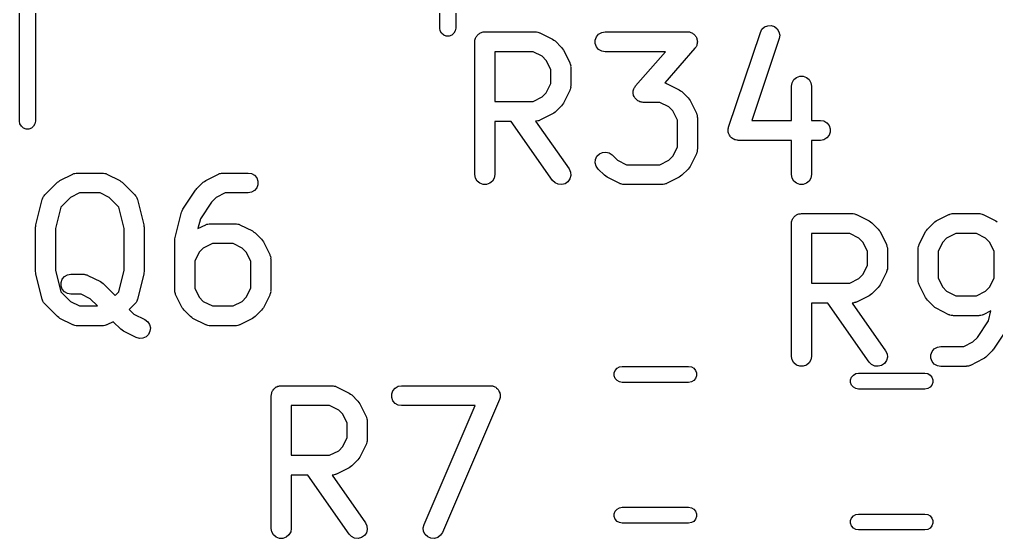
# Model space of a CAD drawing. Extents: x 83.4 to 168.1, y -157.3 to -85.4.
# Drawn here: x 105.14 to 112.48, y -109.38 to -105.48 of the extents above; entities that cross this region are included whole.
import ezdxf

# ---------------------------------------------------------------- set-up
doc = ezdxf.new("R2010")
doc.units = 0
doc.header["$MEASUREMENT"] = 0
doc.layers.add('BLACK', color=7, linetype='CONTINUOUS')

msp = doc.modelspace()

# ---------------------------------------------------------------- linework, layer by layer
at = {"layer": 'Black'}
for p, q in [((105.138, -106.243), (105.138, -104.083)), ((108.418, -104.083), (108.418, -105.543)), ((105.258, -104.143), (105.258, -106.243)), ((108.298, -105.543), (108.298, -104.143)), ((108.301, -105.564), (108.298, -105.543)), ((108.312, -105.582), (108.301, -105.564)), ((108.414, -105.564), (108.404, -105.582)), ((108.418, -105.543), (108.414, -105.564)), ((110.709, -105.575), (110.721, -105.552)), ((110.721, -105.552), (110.74, -105.534)), ((110.74, -105.534), (110.765, -105.525)), ((110.765, -105.525), (110.791, -105.524)), ((110.791, -105.524), (110.815, -105.532)), ((110.815, -105.532), (110.836, -105.548)), ((110.836, -105.548), (110.849, -105.571)), ((108.328, -105.595), (108.312, -105.582)), ((108.347, -105.603), (108.328, -105.595)), ((108.368, -105.603), (108.347, -105.603)), ((108.388, -105.595), (108.368, -105.603)), ((108.404, -105.582), (108.388, -105.595)), ((108.562, -105.646), (108.563, -105.639)), ((108.563, -105.633), (108.565, -105.627)), ((108.563, -105.639), (108.563, -105.633)), ((108.565, -105.627), (108.566, -105.62)), ((108.566, -105.62), (108.57, -105.615)), ((108.57, -105.615), (108.572, -105.608)), ((108.572, -105.608), (108.576, -105.603)), ((108.576, -105.603), (108.579, -105.598)), ((108.579, -105.598), (108.584, -105.593)), ((108.584, -105.593), (108.589, -105.588)), ((108.589, -105.588), (108.594, -105.585)), ((108.594, -105.585), (108.599, -105.581)), ((108.599, -105.581), (108.605, -105.579)), ((108.605, -105.579), (108.611, -105.575)), ((108.611, -105.575), (108.618, -105.574)), ((108.618, -105.574), (108.624, -105.572)), ((108.624, -105.572), (108.63, -105.572)), ((108.63, -105.572), (108.637, -105.571)), ((108.637, -105.571), (109.018, -105.571)), ((109.018, -105.571), (109.022, -105.572)), ((109.022, -105.572), (109.026, -105.571)), ((109.026, -105.571), (109.035, -105.574)), ((109.035, -105.574), (109.043, -105.575)), ((109.043, -105.575), (109.047, -105.578)), ((109.047, -105.578), (109.051, -105.579)), ((109.051, -105.579), (109.147, -105.626)), ((109.147, -105.626), (109.156, -105.634)), ((109.156, -105.634), (109.166, -105.64)), ((109.166, -105.64), (109.214, -105.688)), ((109.468, -105.633), (109.477, -105.608)), ((109.468, -105.659), (109.468, -105.633)), ((109.477, -105.608), (109.493, -105.588)), ((109.493, -105.588), (109.516, -105.575)), ((109.516, -105.575), (109.542, -105.571)), ((109.542, -105.571), (110.161, -105.571)), ((110.161, -105.571), (110.168, -105.572)), ((110.168, -105.572), (110.175, -105.572)), ((110.175, -105.572), (110.181, -105.574)), ((110.181, -105.574), (110.186, -105.575)), ((110.186, -105.575), (110.193, -105.579)), ((110.193, -105.579), (110.199, -105.582)), ((110.199, -105.582), (110.204, -105.586)), ((110.204, -105.586), (110.209, -105.588)), ((110.209, -105.588), (110.214, -105.594)), ((110.214, -105.594), (110.219, -105.599)), ((110.219, -105.599), (110.222, -105.604)), ((110.222, -105.604), (110.226, -105.608)), ((110.226, -105.608), (110.228, -105.615)), ((110.228, -105.615), (110.232, -105.622)), ((110.232, -105.622), (110.232, -105.627)), ((110.232, -105.627), (110.234, -105.633)), ((110.234, -105.633), (110.234, -105.64)), ((110.234, -105.64), (110.236, -105.647)), ((110.47, -106.289), (110.709, -105.575)), ((110.851, -105.622), (110.646, -106.238)), ((110.849, -105.571), (110.855, -105.596)), ((110.855, -105.596), (110.851, -105.622)), ((108.562, -106.646), (108.562, -105.646)), ((109.214, -105.688), (109.221, -105.698)), ((109.221, -105.698), (109.228, -105.708)), ((109.228, -105.708), (109.275, -105.803)), ((109.477, -105.683), (109.468, -105.659)), ((109.493, -105.703), (109.477, -105.683)), ((109.516, -105.716), (109.493, -105.703)), ((109.542, -105.721), (109.516, -105.716)), ((110.217, -105.695), (109.99, -105.955)), ((110.221, -105.689), (110.217, -105.695)), ((110.226, -105.683), (110.221, -105.689)), ((110.228, -105.678), (110.226, -105.683)), ((110.231, -105.673), (110.228, -105.678)), ((110.232, -105.666), (110.231, -105.673)), ((110.234, -105.659), (110.232, -105.666)), ((110.236, -105.647), (110.234, -105.653)), ((110.234, -105.653), (110.234, -105.659)), ((108.712, -105.721), (108.712, -106.095)), ((109, -105.721), (108.712, -105.721)), ((109.069, -105.755), (109, -105.721)), ((109.099, -105.786), (109.069, -105.755)), ((109.133, -105.854), (109.099, -105.786)), ((109.995, -105.721), (109.542, -105.721)), ((109.771, -105.977), (109.995, -105.721)), ((109.133, -105.961), (109.133, -105.854)), ((109.275, -105.803), (109.277, -105.807)), ((109.277, -105.807), (109.279, -105.811)), ((109.279, -105.811), (109.28, -105.819)), ((109.28, -105.819), (109.283, -105.828)), ((109.283, -105.828), (109.282, -105.832)), ((109.282, -105.832), (109.283, -105.836)), ((109.283, -105.836), (109.283, -105.979)), ((110.947, -105.954), (110.96, -105.931)), ((110.96, -105.931), (110.98, -105.914)), ((110.98, -105.914), (111.005, -105.905)), ((111.005, -105.905), (111.031, -105.905)), ((111.031, -105.905), (111.055, -105.914)), ((111.055, -105.914), (111.075, -105.931)), ((111.075, -105.931), (111.088, -105.954)), ((109.099, -106.03), (109.133, -105.961)), ((109.277, -106.009), (109.275, -106.013)), ((109.279, -106.005), (109.277, -106.009)), ((109.28, -105.996), (109.279, -106.005)), ((109.283, -105.988), (109.28, -105.996)), ((109.283, -105.979), (109.282, -105.983)), ((109.282, -105.983), (109.283, -105.988)), ((109.753, -106.014), (109.756, -106.007)), ((109.756, -106.007), (109.757, -106)), ((109.757, -106), (109.76, -105.995)), ((109.76, -105.995), (109.762, -105.989)), ((109.762, -105.989), (109.767, -105.984)), ((109.767, -105.984), (109.771, -105.977)), ((109.99, -105.955), (109.996, -105.956)), ((109.996, -105.956), (110, -105.959)), ((110, -105.959), (110.004, -105.96)), ((110.004, -105.96), (110.099, -106.007)), ((110.099, -106.007), (110.109, -106.015)), ((110.943, -105.979), (110.947, -105.954)), ((110.943, -106.238), (110.943, -105.979)), ((111.088, -105.954), (111.093, -105.979)), ((111.093, -105.979), (111.093, -106.238)), ((109, -106.095), (109.069, -106.06)), ((109.069, -106.06), (109.099, -106.03)), ((109.275, -106.013), (109.228, -106.108)), ((109.752, -106.025), (109.753, -106.02)), ((109.753, -106.033), (109.752, -106.025)), ((109.753, -106.02), (109.753, -106.014)), ((109.753, -106.04), (109.753, -106.033)), ((109.755, -106.045), (109.753, -106.04)), ((109.756, -106.051), (109.755, -106.045)), ((109.76, -106.057), (109.756, -106.051)), ((109.762, -106.064), (109.76, -106.057)), ((109.766, -106.069), (109.762, -106.064)), ((109.769, -106.074), (109.766, -106.069)), ((109.774, -106.079), (109.769, -106.074)), ((109.779, -106.084), (109.774, -106.079)), ((110.109, -106.015), (110.118, -106.021)), ((110.118, -106.021), (110.166, -106.069)), ((110.166, -106.069), (110.173, -106.079)), ((110.173, -106.079), (110.18, -106.089)), ((108.712, -106.095), (109, -106.095)), ((109.214, -106.127), (109.166, -106.175)), ((109.221, -106.118), (109.214, -106.127)), ((109.228, -106.108), (109.221, -106.118)), ((109.784, -106.087), (109.779, -106.084)), ((109.788, -106.091), (109.784, -106.087)), ((109.795, -106.094), (109.788, -106.091)), ((109.802, -106.097), (109.795, -106.094)), ((109.807, -106.098), (109.802, -106.097)), ((109.813, -106.1), (109.807, -106.098)), ((109.82, -106.101), (109.813, -106.1)), ((109.827, -106.102), (109.82, -106.101)), ((109.952, -106.102), (109.827, -106.102)), ((110.021, -106.136), (109.952, -106.102)), ((110.051, -106.166), (110.021, -106.136)), ((110.18, -106.089), (110.228, -106.184)), ((109.147, -106.189), (109.051, -106.237)), ((109.156, -106.182), (109.147, -106.189)), ((109.166, -106.175), (109.156, -106.182)), ((110.086, -106.235), (110.051, -106.166)), ((110.228, -106.184), (110.229, -106.188)), ((110.229, -106.188), (110.231, -106.192)), ((110.231, -106.192), (110.233, -106.2)), ((110.233, -106.2), (110.235, -106.209)), ((110.235, -106.209), (110.235, -106.213)), ((110.235, -106.213), (110.236, -106.217)), ((110.236, -106.217), (110.236, -106.455)), ((105.141, -106.264), (105.138, -106.243)), ((105.152, -106.282), (105.141, -106.264)), ((105.168, -106.295), (105.152, -106.282)), ((105.187, -106.303), (105.168, -106.295)), ((105.208, -106.303), (105.187, -106.303)), ((105.228, -106.295), (105.208, -106.303)), ((105.244, -106.282), (105.228, -106.295)), ((105.254, -106.264), (105.244, -106.282)), ((105.258, -106.243), (105.254, -106.264)), ((108.836, -106.245), (108.712, -106.245)), ((108.712, -106.245), (108.712, -106.646)), ((109.147, -106.689), (108.836, -106.245)), ((109.022, -106.244), (109.019, -106.244)), ((109.019, -106.244), (109.27, -106.603)), ((109.026, -106.244), (109.022, -106.244)), ((109.035, -106.242), (109.026, -106.244)), ((109.043, -106.24), (109.035, -106.242)), ((109.047, -106.238), (109.043, -106.24)), ((109.051, -106.237), (109.047, -106.238)), ((110.086, -106.438), (110.086, -106.235)), ((110.468, -106.3), (110.47, -106.294)), ((110.468, -106.307), (110.468, -106.3)), ((110.47, -106.294), (110.47, -106.289)), ((110.646, -106.238), (110.943, -106.238)), ((111.093, -106.238), (111.161, -106.238)), ((111.161, -106.238), (111.186, -106.242)), ((111.186, -106.242), (111.209, -106.255)), ((111.209, -106.255), (111.226, -106.275)), ((111.226, -106.275), (111.234, -106.3)), ((111.234, -106.3), (111.234, -106.326)), ((110.467, -106.315), (110.468, -106.307)), ((110.468, -106.32), (110.467, -106.315)), ((110.468, -106.326), (110.468, -106.32)), ((110.47, -106.333), (110.468, -106.326)), ((110.472, -106.34), (110.47, -106.333)), ((110.475, -106.345), (110.472, -106.34)), ((110.477, -106.35), (110.475, -106.345)), ((110.481, -106.356), (110.477, -106.35)), ((110.485, -106.362), (110.481, -106.356)), ((110.49, -106.366), (110.485, -106.362)), ((110.493, -106.37), (110.49, -106.366)), ((110.5, -106.374), (110.493, -106.37)), ((110.506, -106.378), (110.5, -106.374)), ((111.209, -106.37), (111.186, -106.383)), ((111.226, -106.35), (111.209, -106.37)), ((111.234, -106.326), (111.226, -106.35)), ((110.051, -106.506), (110.086, -106.438)), ((110.511, -106.38), (110.506, -106.378)), ((110.516, -106.383), (110.511, -106.38)), ((110.523, -106.384), (110.516, -106.383)), ((110.531, -106.387), (110.523, -106.384)), ((110.536, -106.387), (110.531, -106.387)), ((110.542, -106.388), (110.536, -106.387)), ((110.943, -106.388), (110.542, -106.388)), ((110.943, -106.646), (110.943, -106.388)), ((111.161, -106.388), (111.093, -106.388)), ((111.093, -106.388), (111.093, -106.646)), ((111.186, -106.383), (111.161, -106.388)), ((109.469, -106.531), (109.48, -106.508)), ((109.48, -106.508), (109.499, -106.489)), ((109.499, -106.489), (109.522, -106.478)), ((109.522, -106.478), (109.548, -106.476)), ((109.548, -106.476), (109.573, -106.483)), ((109.573, -106.483), (109.595, -106.498)), ((109.595, -106.498), (109.634, -106.537)), ((110.021, -106.537), (110.051, -106.506)), ((110.228, -106.489), (110.18, -106.584)), ((110.229, -106.485), (110.228, -106.489)), ((110.231, -106.481), (110.229, -106.485)), ((110.233, -106.472), (110.231, -106.481)), ((110.235, -106.464), (110.233, -106.472)), ((110.236, -106.455), (110.235, -106.46)), ((110.235, -106.46), (110.235, -106.464)), ((109.467, -106.557), (109.469, -106.531)), ((109.474, -106.582), (109.467, -106.557)), ((109.489, -106.604), (109.474, -106.582)), ((109.634, -106.537), (109.702, -106.571)), ((109.702, -106.571), (109.952, -106.571)), ((109.952, -106.571), (110.021, -106.537)), ((110.173, -106.594), (110.166, -106.604)), ((110.18, -106.584), (110.173, -106.594)), ((105.442, -106.689), (105.538, -106.642)), ((105.538, -106.642), (105.542, -106.641)), ((105.542, -106.641), (105.546, -106.638)), ((105.546, -106.638), (105.554, -106.637)), ((105.554, -106.637), (105.563, -106.634)), ((105.563, -106.634), (105.567, -106.635)), ((105.567, -106.635), (105.571, -106.634)), ((105.571, -106.634), (105.762, -106.634)), ((105.762, -106.634), (105.766, -106.635)), ((105.766, -106.635), (105.77, -106.634)), ((105.77, -106.634), (105.779, -106.637)), ((105.779, -106.637), (105.787, -106.638)), ((105.787, -106.638), (105.791, -106.641)), ((105.791, -106.641), (105.795, -106.642)), ((105.795, -106.642), (105.891, -106.689)), ((106.538, -106.689), (106.633, -106.642)), ((106.633, -106.642), (106.637, -106.641)), ((106.637, -106.641), (106.641, -106.638)), ((106.641, -106.638), (106.65, -106.637)), ((106.65, -106.637), (106.658, -106.634)), ((106.658, -106.634), (106.662, -106.635)), ((106.662, -106.635), (106.666, -106.634)), ((106.666, -106.634), (106.857, -106.634)), ((106.857, -106.634), (106.883, -106.638)), ((106.883, -106.638), (106.905, -106.651)), ((106.905, -106.651), (106.922, -106.671)), ((106.922, -106.671), (106.931, -106.696)), ((108.566, -106.672), (108.562, -106.646)), ((108.712, -106.646), (108.707, -106.672)), ((109.27, -106.603), (109.281, -106.626)), ((109.283, -106.652), (109.276, -106.678)), ((109.281, -106.626), (109.283, -106.652)), ((109.536, -106.651), (109.489, -106.604)), ((109.546, -106.658), (109.536, -106.651)), ((109.556, -106.665), (109.546, -106.658)), ((109.651, -106.713), (109.556, -106.665)), ((110.099, -106.665), (110.004, -106.713)), ((110.109, -106.658), (110.099, -106.665)), ((110.118, -106.651), (110.109, -106.658)), ((110.166, -106.604), (110.118, -106.651)), ((110.947, -106.672), (110.943, -106.646)), ((111.093, -106.646), (111.088, -106.672)), ((105.328, -106.799), (105.423, -106.703)), ((105.423, -106.703), (105.433, -106.697)), ((105.433, -106.697), (105.442, -106.689)), ((105.891, -106.689), (105.9, -106.697)), ((105.9, -106.697), (105.91, -106.703)), ((105.91, -106.703), (106.005, -106.799)), ((106.471, -106.751), (106.518, -106.703)), ((106.518, -106.703), (106.528, -106.697)), ((106.528, -106.697), (106.538, -106.689)), ((106.931, -106.722), (106.922, -106.746)), ((106.931, -106.696), (106.931, -106.722)), ((108.579, -106.694), (108.566, -106.672)), ((108.599, -106.711), (108.579, -106.694)), ((108.624, -106.72), (108.599, -106.711)), ((108.65, -106.72), (108.624, -106.72)), ((108.674, -106.711), (108.65, -106.72)), ((108.694, -106.694), (108.674, -106.711)), ((108.707, -106.672), (108.694, -106.694)), ((109.165, -106.707), (109.147, -106.689)), ((109.189, -106.718), (109.165, -106.707)), ((109.215, -106.721), (109.189, -106.718)), ((109.24, -106.714), (109.215, -106.721)), ((109.261, -106.699), (109.24, -106.714)), ((109.276, -106.678), (109.261, -106.699)), ((109.655, -106.714), (109.651, -106.713)), ((109.659, -106.716), (109.655, -106.714)), ((109.667, -106.718), (109.659, -106.716)), ((109.676, -106.72), (109.667, -106.718)), ((109.68, -106.72), (109.676, -106.72)), ((109.684, -106.721), (109.68, -106.72)), ((109.97, -106.721), (109.684, -106.721)), ((109.974, -106.72), (109.97, -106.721)), ((109.979, -106.72), (109.974, -106.72)), ((109.987, -106.718), (109.979, -106.72)), ((109.996, -106.716), (109.987, -106.718)), ((110, -106.714), (109.996, -106.716)), ((110.004, -106.713), (110, -106.714)), ((110.96, -106.694), (110.947, -106.672)), ((110.98, -106.711), (110.96, -106.694)), ((111.005, -106.72), (110.98, -106.711)), ((111.031, -106.72), (111.005, -106.72)), ((111.055, -106.711), (111.031, -106.72)), ((111.075, -106.694), (111.055, -106.711)), ((111.088, -106.672), (111.075, -106.694)), ((105.313, -106.82), (105.316, -106.815)), ((105.316, -106.815), (105.319, -106.81)), ((105.319, -106.81), (105.324, -106.805)), ((105.324, -106.805), (105.328, -106.799)), ((105.52, -106.818), (105.449, -106.89)), ((105.589, -106.784), (105.52, -106.818)), ((105.744, -106.784), (105.589, -106.784)), ((105.813, -106.818), (105.744, -106.784)), ((105.884, -106.89), (105.813, -106.818)), ((106.005, -106.799), (106.009, -106.805)), ((106.009, -106.805), (106.014, -106.81)), ((106.014, -106.81), (106.017, -106.815)), ((106.017, -106.815), (106.02, -106.82)), ((106.366, -106.905), (106.461, -106.762)), ((106.461, -106.762), (106.466, -106.757)), ((106.466, -106.757), (106.471, -106.751)), ((106.616, -106.818), (106.582, -106.852)), ((106.684, -106.784), (106.616, -106.818)), ((106.857, -106.784), (106.684, -106.784)), ((106.883, -106.779), (106.857, -106.784)), ((106.905, -106.766), (106.883, -106.779)), ((106.922, -106.746), (106.905, -106.766)), ((105.26, -107.024), (105.308, -106.834)), ((105.308, -106.834), (105.311, -106.827)), ((105.311, -106.827), (105.313, -106.82)), ((105.449, -106.89), (105.408, -107.051)), ((105.925, -107.051), (105.884, -106.89)), ((106.02, -106.82), (106.022, -106.827)), ((106.022, -106.827), (106.025, -106.834)), ((106.025, -106.834), (106.073, -107.024)), ((106.582, -106.852), (106.498, -106.978)), ((106.308, -107.119), (106.356, -106.929)), ((106.356, -106.929), (106.361, -106.917)), ((106.361, -106.917), (106.366, -106.905)), ((110.957, -106.971), (110.961, -106.965)), ((110.961, -106.965), (110.966, -106.961)), ((110.966, -106.961), (110.97, -106.956)), ((110.97, -106.956), (110.975, -106.953)), ((110.975, -106.953), (110.98, -106.949)), ((110.98, -106.949), (110.987, -106.946)), ((110.987, -106.946), (110.992, -106.943)), ((110.992, -106.943), (110.999, -106.942)), ((110.999, -106.942), (111.005, -106.94)), ((111.005, -106.94), (111.012, -106.94)), ((111.012, -106.94), (111.018, -106.939)), ((111.018, -106.939), (111.399, -106.939)), ((111.399, -106.939), (111.403, -106.939)), ((111.403, -106.939), (111.408, -106.939)), ((111.408, -106.939), (111.416, -106.942)), ((111.416, -106.942), (111.425, -106.943)), ((111.425, -106.943), (111.428, -106.945)), ((111.428, -106.945), (111.432, -106.947)), ((111.432, -106.947), (111.528, -106.994)), ((112.032, -106.994), (112.127, -106.947)), ((112.127, -106.947), (112.131, -106.945)), ((112.131, -106.945), (112.135, -106.943)), ((112.135, -106.943), (112.144, -106.942)), ((112.144, -106.942), (112.152, -106.939)), ((112.152, -106.939), (112.157, -106.939)), ((112.157, -106.939), (112.161, -106.939)), ((112.161, -106.939), (112.351, -106.939)), ((112.351, -106.939), (112.356, -106.939)), ((112.356, -106.939), (112.36, -106.939)), ((112.36, -106.939), (112.368, -106.942)), ((112.368, -106.942), (112.377, -106.943)), ((112.377, -106.943), (112.381, -106.945)), ((112.381, -106.945), (112.385, -106.947)), ((112.385, -106.947), (112.48, -106.994)), ((105.258, -107.042), (105.26, -107.033)), ((105.26, -107.033), (105.26, -107.024)), ((106.073, -107.024), (106.073, -107.033)), ((106.073, -107.033), (106.075, -107.042)), ((106.498, -106.978), (106.479, -107.052)), ((106.479, -107.052), (106.538, -107.023)), ((106.538, -107.023), (106.542, -107.022)), ((106.542, -107.022), (106.546, -107.019)), ((106.546, -107.019), (106.554, -107.018)), ((106.554, -107.018), (106.563, -107.015)), ((106.563, -107.015), (106.567, -107.016)), ((106.567, -107.016), (106.571, -107.015)), ((106.571, -107.015), (106.762, -107.015)), ((106.762, -107.015), (106.766, -107.016)), ((106.766, -107.016), (106.77, -107.015)), ((106.77, -107.015), (106.779, -107.018)), ((106.779, -107.018), (106.787, -107.019)), ((106.787, -107.019), (106.791, -107.022)), ((106.791, -107.022), (106.795, -107.023)), ((106.795, -107.023), (106.891, -107.07)), ((110.943, -107.014), (110.944, -107.007)), ((110.943, -108.014), (110.943, -107.014)), ((110.944, -107.001), (110.946, -106.994)), ((110.944, -107.007), (110.944, -107.001)), ((110.946, -106.994), (110.948, -106.988)), ((110.948, -106.988), (110.951, -106.982)), ((110.951, -106.982), (110.953, -106.976)), ((110.953, -106.976), (110.957, -106.971)), ((111.528, -106.994), (111.537, -107.001)), ((111.537, -107.001), (111.547, -107.008)), ((111.547, -107.008), (111.595, -107.056)), ((111.965, -107.056), (112.013, -107.008)), ((112.013, -107.008), (112.022, -107.001)), ((112.022, -107.001), (112.032, -106.994)), ((112.48, -106.994), (112.49, -107.001)), ((105.258, -107.376), (105.258, -107.042)), ((105.408, -107.051), (105.408, -107.366)), ((105.925, -107.366), (105.925, -107.051)), ((106.075, -107.042), (106.075, -107.376)), ((106.891, -107.07), (106.9, -107.078)), ((106.9, -107.078), (106.91, -107.084)), ((106.91, -107.084), (106.958, -107.132)), ((111.093, -107.089), (111.093, -107.462)), ((111.381, -107.089), (111.093, -107.089)), ((111.45, -107.123), (111.381, -107.089)), ((111.595, -107.056), (111.602, -107.066)), ((111.602, -107.066), (111.609, -107.075)), ((111.609, -107.075), (111.657, -107.171)), ((111.903, -107.171), (111.951, -107.075)), ((111.951, -107.075), (111.958, -107.066)), ((111.958, -107.066), (111.965, -107.056)), ((112.179, -107.089), (112.11, -107.123)), ((112.334, -107.089), (112.179, -107.089)), ((112.402, -107.123), (112.334, -107.089)), ((106.306, -107.137), (106.307, -107.128)), ((106.306, -107.518), (106.306, -107.137)), ((106.307, -107.128), (106.308, -107.119)), ((106.589, -107.165), (106.52, -107.199)), ((106.744, -107.165), (106.589, -107.165)), ((106.813, -107.199), (106.744, -107.165)), ((106.958, -107.132), (106.965, -107.142)), ((106.965, -107.142), (106.972, -107.152)), ((106.972, -107.152), (107.019, -107.247)), ((111.48, -107.153), (111.45, -107.123)), ((111.514, -107.222), (111.48, -107.153)), ((111.657, -107.171), (111.658, -107.175)), ((111.658, -107.175), (111.66, -107.178)), ((111.66, -107.178), (111.661, -107.187)), ((111.898, -107.187), (111.9, -107.178)), ((111.9, -107.178), (111.902, -107.175)), ((111.902, -107.175), (111.903, -107.171)), ((112.08, -107.153), (112.045, -107.222)), ((112.11, -107.123), (112.08, -107.153)), ((112.433, -107.153), (112.402, -107.123)), ((112.467, -107.222), (112.433, -107.153)), ((106.49, -107.229), (106.456, -107.298)), ((106.52, -107.199), (106.49, -107.229)), ((106.843, -107.229), (106.813, -107.199)), ((106.877, -107.298), (106.843, -107.229)), ((107.019, -107.247), (107.021, -107.251)), ((107.021, -107.251), (107.023, -107.255)), ((107.023, -107.255), (107.024, -107.263)), ((111.514, -107.329), (111.514, -107.222)), ((111.661, -107.187), (111.664, -107.196)), ((111.664, -107.196), (111.664, -107.2)), ((111.664, -107.2), (111.664, -107.204)), ((111.664, -107.204), (111.664, -107.347)), ((111.895, -107.204), (111.896, -107.2)), ((111.895, -107.442), (111.895, -107.204)), ((111.896, -107.196), (111.898, -107.187)), ((111.896, -107.2), (111.896, -107.196)), ((112.045, -107.222), (112.045, -107.425)), ((112.467, -107.425), (112.467, -107.222)), ((106.456, -107.298), (106.456, -107.501)), ((106.877, -107.501), (106.877, -107.298)), ((107.024, -107.263), (107.027, -107.272)), ((107.027, -107.272), (107.026, -107.276)), ((107.026, -107.276), (107.027, -107.28)), ((107.027, -107.28), (107.027, -107.518)), ((111.48, -107.398), (111.514, -107.329)), ((105.26, -107.385), (105.258, -107.376)), ((105.26, -107.394), (105.26, -107.385)), ((105.308, -107.584), (105.26, -107.394)), ((105.408, -107.366), (105.449, -107.528)), ((105.475, -107.413), (105.498, -107.4)), ((105.498, -107.4), (105.524, -107.396)), ((105.524, -107.396), (105.619, -107.396)), ((105.619, -107.396), (105.623, -107.397)), ((105.623, -107.397), (105.627, -107.396)), ((105.627, -107.396), (105.636, -107.399)), ((105.636, -107.399), (105.645, -107.4)), ((105.645, -107.4), (105.648, -107.402)), ((105.648, -107.402), (105.652, -107.404)), ((105.652, -107.404), (105.748, -107.451)), ((105.884, -107.528), (105.925, -107.366)), ((106.073, -107.394), (106.025, -107.584)), ((106.075, -107.376), (106.073, -107.385)), ((106.073, -107.385), (106.073, -107.394)), ((111.45, -107.428), (111.48, -107.398)), ((111.657, -107.381), (111.609, -107.476)), ((111.658, -107.376), (111.657, -107.381)), ((111.66, -107.373), (111.658, -107.376)), ((111.661, -107.364), (111.66, -107.373)), ((111.664, -107.356), (111.661, -107.364)), ((111.664, -107.347), (111.664, -107.351)), ((111.664, -107.351), (111.664, -107.356)), ((105.45, -107.458), (105.459, -107.433)), ((105.45, -107.484), (105.45, -107.458)), ((105.459, -107.433), (105.475, -107.413)), ((105.748, -107.451), (105.757, -107.458)), ((105.757, -107.458), (105.767, -107.465)), ((105.767, -107.465), (105.857, -107.555)), ((111.093, -107.462), (111.381, -107.462)), ((111.381, -107.462), (111.45, -107.428)), ((111.609, -107.476), (111.602, -107.485)), ((111.896, -107.446), (111.895, -107.442)), ((111.896, -107.451), (111.896, -107.446)), ((111.898, -107.459), (111.896, -107.451)), ((111.9, -107.468), (111.898, -107.459)), ((111.902, -107.472), (111.9, -107.468)), ((111.903, -107.476), (111.902, -107.472)), ((111.951, -107.571), (111.903, -107.476)), ((112.045, -107.425), (112.08, -107.493)), ((112.433, -107.493), (112.467, -107.425)), ((105.449, -107.528), (105.52, -107.6)), ((105.459, -107.508), (105.45, -107.484)), ((105.475, -107.528), (105.459, -107.508)), ((105.498, -107.541), (105.475, -107.528)), ((105.524, -107.546), (105.498, -107.541)), ((105.601, -107.546), (105.524, -107.546)), ((105.67, -107.58), (105.601, -107.546)), ((105.857, -107.555), (105.884, -107.528)), ((106.307, -107.523), (106.306, -107.518)), ((106.306, -107.527), (106.307, -107.523)), ((106.309, -107.535), (106.306, -107.527)), ((106.31, -107.544), (106.309, -107.535)), ((106.312, -107.548), (106.31, -107.544)), ((106.314, -107.552), (106.312, -107.548)), ((106.361, -107.647), (106.314, -107.552)), ((106.456, -107.501), (106.49, -107.569)), ((106.843, -107.569), (106.877, -107.501)), ((107.019, -107.552), (106.972, -107.647)), ((107.021, -107.548), (107.019, -107.552)), ((107.023, -107.544), (107.021, -107.548)), ((107.024, -107.535), (107.023, -107.544)), ((107.027, -107.527), (107.024, -107.535)), ((107.027, -107.518), (107.026, -107.523)), ((107.026, -107.523), (107.027, -107.527)), ((111.537, -107.55), (111.528, -107.557)), ((111.547, -107.543), (111.537, -107.55)), ((111.595, -107.495), (111.547, -107.543)), ((111.602, -107.485), (111.595, -107.495)), ((112.08, -107.493), (112.11, -107.523)), ((112.11, -107.523), (112.179, -107.558)), ((112.334, -107.558), (112.402, -107.523)), ((112.402, -107.523), (112.433, -107.493)), ((105.311, -107.591), (105.308, -107.584)), ((105.313, -107.598), (105.311, -107.591)), ((105.316, -107.603), (105.313, -107.598)), ((105.319, -107.608), (105.316, -107.603)), ((105.324, -107.613), (105.319, -107.608)), ((105.328, -107.619), (105.324, -107.613)), ((105.423, -107.714), (105.328, -107.619)), ((105.52, -107.6), (105.589, -107.634)), ((105.724, -107.634), (105.67, -107.58)), ((106.005, -107.619), (105.963, -107.661)), ((106.009, -107.613), (106.005, -107.619)), ((106.014, -107.608), (106.009, -107.613)), ((106.017, -107.603), (106.014, -107.608)), ((106.02, -107.598), (106.017, -107.603)), ((106.022, -107.591), (106.02, -107.598)), ((106.025, -107.584), (106.022, -107.591)), ((106.49, -107.569), (106.52, -107.6)), ((106.52, -107.6), (106.589, -107.634)), ((106.744, -107.634), (106.813, -107.6)), ((106.813, -107.6), (106.843, -107.569)), ((111.217, -107.612), (111.093, -107.612)), ((111.093, -107.612), (111.093, -108.014)), ((111.528, -108.057), (111.217, -107.612)), ((111.403, -107.612), (111.4, -107.612)), ((111.4, -107.612), (111.651, -107.971)), ((111.408, -107.612), (111.403, -107.612)), ((111.416, -107.609), (111.408, -107.612)), ((111.425, -107.608), (111.416, -107.609)), ((111.428, -107.606), (111.425, -107.608)), ((111.432, -107.605), (111.428, -107.606)), ((111.528, -107.557), (111.432, -107.605)), ((111.958, -107.581), (111.951, -107.571)), ((111.965, -107.591), (111.958, -107.581)), ((112.013, -107.638), (111.965, -107.591)), ((112.179, -107.558), (112.334, -107.558)), ((105.589, -107.634), (105.724, -107.634)), ((105.963, -107.661), (105.997, -107.695)), ((105.997, -107.695), (106.081, -107.737)), ((106.368, -107.657), (106.361, -107.647)), ((106.375, -107.667), (106.368, -107.657)), ((106.423, -107.714), (106.375, -107.667)), ((106.589, -107.634), (106.744, -107.634)), ((106.958, -107.667), (106.91, -107.714)), ((106.965, -107.657), (106.958, -107.667)), ((106.972, -107.647), (106.965, -107.657)), ((112.022, -107.645), (112.013, -107.638)), ((112.032, -107.652), (112.022, -107.645)), ((112.127, -107.7), (112.032, -107.652)), ((112.443, -107.671), (112.385, -107.7)), ((112.425, -107.745), (112.443, -107.671)), ((105.433, -107.721), (105.423, -107.714)), ((105.442, -107.728), (105.433, -107.721)), ((105.538, -107.776), (105.442, -107.728)), ((105.842, -107.753), (105.795, -107.776)), ((105.899, -107.81), (105.842, -107.753)), ((106.081, -107.737), (106.102, -107.753)), ((106.102, -107.753), (106.116, -107.774)), ((106.433, -107.721), (106.423, -107.714)), ((106.442, -107.728), (106.433, -107.721)), ((106.538, -107.776), (106.442, -107.728)), ((106.891, -107.728), (106.795, -107.776)), ((106.9, -107.721), (106.891, -107.728)), ((106.91, -107.714), (106.9, -107.721)), ((112.131, -107.701), (112.127, -107.7)), ((112.135, -107.703), (112.131, -107.701)), ((112.144, -107.705), (112.135, -107.703)), ((112.152, -107.707), (112.144, -107.705)), ((112.157, -107.707), (112.152, -107.707)), ((112.161, -107.708), (112.157, -107.707)), ((112.351, -107.708), (112.161, -107.708)), ((112.341, -107.871), (112.425, -107.745)), ((112.356, -107.707), (112.351, -107.708)), ((112.36, -107.707), (112.356, -107.707)), ((112.368, -107.705), (112.36, -107.707)), ((112.377, -107.703), (112.368, -107.705)), ((112.381, -107.701), (112.377, -107.703)), ((112.385, -107.7), (112.381, -107.701)), ((105.542, -107.777), (105.538, -107.776)), ((105.546, -107.779), (105.542, -107.777)), ((105.554, -107.781), (105.546, -107.779)), ((105.563, -107.783), (105.554, -107.781)), ((105.567, -107.783), (105.563, -107.783)), ((105.571, -107.784), (105.567, -107.783)), ((105.762, -107.784), (105.571, -107.784)), ((105.766, -107.783), (105.762, -107.784)), ((105.77, -107.783), (105.766, -107.783)), ((105.779, -107.781), (105.77, -107.783)), ((105.787, -107.779), (105.779, -107.781)), ((105.791, -107.777), (105.787, -107.779)), ((105.795, -107.776), (105.791, -107.777)), ((105.909, -107.816), (105.899, -107.81)), ((105.919, -107.824), (105.909, -107.816)), ((106.014, -107.871), (105.919, -107.824)), ((106.119, -107.825), (106.108, -107.849)), ((106.116, -107.774), (106.122, -107.8)), ((106.122, -107.8), (106.119, -107.825)), ((106.542, -107.777), (106.538, -107.776)), ((106.546, -107.779), (106.542, -107.777)), ((106.554, -107.781), (106.546, -107.779)), ((106.563, -107.783), (106.554, -107.781)), ((106.567, -107.783), (106.563, -107.783)), ((106.571, -107.784), (106.567, -107.783)), ((106.762, -107.784), (106.571, -107.784)), ((106.766, -107.783), (106.762, -107.784)), ((106.77, -107.783), (106.766, -107.783)), ((106.779, -107.781), (106.77, -107.783)), ((106.787, -107.779), (106.779, -107.781)), ((106.791, -107.777), (106.787, -107.779)), ((106.795, -107.776), (106.791, -107.777)), ((112.557, -107.817), (112.461, -107.96)), ((106.039, -107.879), (106.014, -107.871)), ((106.065, -107.877), (106.039, -107.879)), ((106.089, -107.867), (106.065, -107.877)), ((106.108, -107.849), (106.089, -107.867)), ((112.238, -107.939), (112.307, -107.904)), ((112.307, -107.904), (112.341, -107.871)), ((111.651, -107.971), (111.662, -107.994)), ((111.992, -108.001), (112.001, -107.976)), ((112.001, -107.976), (112.017, -107.956)), ((112.017, -107.956), (112.04, -107.943)), ((112.04, -107.943), (112.066, -107.939)), ((112.066, -107.939), (112.238, -107.939)), ((112.452, -107.971), (112.404, -108.019)), ((112.456, -107.965), (112.452, -107.971)), ((112.461, -107.96), (112.456, -107.965)), ((110.948, -108.039), (110.943, -108.014)), ((110.961, -108.062), (110.948, -108.039)), ((110.98, -108.079), (110.961, -108.062)), ((111.075, -108.062), (111.055, -108.079)), ((111.088, -108.039), (111.075, -108.062)), ((111.093, -108.014), (111.088, -108.039)), ((111.546, -108.075), (111.528, -108.057)), ((111.642, -108.067), (111.621, -108.082)), ((111.657, -108.045), (111.642, -108.067)), ((111.664, -108.02), (111.657, -108.045)), ((111.662, -107.994), (111.664, -108.02)), ((111.992, -108.027), (111.992, -108.001)), ((112.001, -108.051), (111.992, -108.027)), ((112.017, -108.071), (112.001, -108.051)), ((112.385, -108.033), (112.29, -108.081)), ((112.395, -108.026), (112.385, -108.033)), ((112.404, -108.019), (112.395, -108.026)), ((109.61, -108.138), (109.617, -108.119)), ((109.61, -108.159), (109.61, -108.138)), ((109.617, -108.119), (109.631, -108.103)), ((109.631, -108.103), (109.649, -108.093)), ((109.649, -108.093), (109.669, -108.089)), ((109.669, -108.089), (110.169, -108.089)), ((110.169, -108.089), (110.19, -108.093)), ((110.19, -108.093), (110.208, -108.103)), ((110.208, -108.103), (110.221, -108.119)), ((110.221, -108.119), (110.228, -108.138)), ((110.228, -108.138), (110.228, -108.159)), ((111.005, -108.088), (110.98, -108.079)), ((111.031, -108.088), (111.005, -108.088)), ((111.055, -108.079), (111.031, -108.088)), ((111.427, -108.143), (111.447, -108.14)), ((111.447, -108.14), (111.947, -108.14)), ((111.57, -108.086), (111.546, -108.075)), ((111.596, -108.088), (111.57, -108.086)), ((111.621, -108.082), (111.596, -108.088)), ((111.947, -108.14), (111.968, -108.143)), ((112.04, -108.084), (112.017, -108.071)), ((112.066, -108.089), (112.04, -108.084)), ((112.256, -108.089), (112.066, -108.089)), ((112.26, -108.088), (112.256, -108.089)), ((112.265, -108.088), (112.26, -108.088)), ((112.273, -108.086), (112.265, -108.088)), ((112.282, -108.084), (112.273, -108.086)), ((112.285, -108.082), (112.282, -108.084)), ((112.29, -108.081), (112.285, -108.082)), ((109.617, -108.179), (109.61, -108.159)), ((109.631, -108.195), (109.617, -108.179)), ((109.649, -108.205), (109.631, -108.195)), ((109.669, -108.209), (109.649, -108.205)), ((110.169, -108.209), (109.669, -108.209)), ((110.19, -108.205), (110.169, -108.209)), ((110.208, -108.195), (110.19, -108.205)), ((110.221, -108.179), (110.208, -108.195)), ((110.228, -108.159), (110.221, -108.179)), ((111.388, -108.189), (111.395, -108.17)), ((111.388, -108.21), (111.388, -108.189)), ((111.395, -108.23), (111.388, -108.21)), ((111.395, -108.17), (111.409, -108.154)), ((111.409, -108.154), (111.427, -108.143)), ((111.968, -108.143), (111.986, -108.154)), ((111.986, -108.154), (111.999, -108.17)), ((111.999, -108.17), (112.006, -108.189)), ((112.006, -108.21), (111.999, -108.23)), ((112.006, -108.189), (112.006, -108.21)), ((107.035, -108.29), (107.036, -108.283)), ((107.036, -108.283), (107.039, -108.278)), ((107.039, -108.278), (107.041, -108.272)), ((107.041, -108.272), (107.046, -108.267)), ((107.046, -108.267), (107.049, -108.261)), ((107.049, -108.261), (107.054, -108.257)), ((107.054, -108.257), (107.058, -108.252)), ((107.058, -108.252), (107.064, -108.248)), ((107.064, -108.248), (107.069, -108.244)), ((107.069, -108.244), (107.075, -108.242)), ((107.075, -108.242), (107.081, -108.239)), ((107.081, -108.239), (107.087, -108.237)), ((107.087, -108.237), (107.093, -108.235)), ((107.093, -108.235), (107.1, -108.235)), ((107.1, -108.235), (107.106, -108.234)), ((107.106, -108.234), (107.487, -108.234)), ((107.487, -108.234), (107.492, -108.235)), ((107.492, -108.235), (107.496, -108.235)), ((107.496, -108.235), (107.504, -108.237)), ((107.504, -108.237), (107.513, -108.239)), ((107.513, -108.239), (107.517, -108.241)), ((107.517, -108.241), (107.521, -108.242)), ((107.521, -108.242), (107.616, -108.29)), ((107.937, -108.296), (107.946, -108.272)), ((107.946, -108.272), (107.963, -108.252)), ((107.963, -108.252), (107.986, -108.239)), ((107.986, -108.239), (108.011, -108.234)), ((108.011, -108.234), (108.678, -108.234)), ((108.678, -108.234), (108.686, -108.236)), ((108.686, -108.236), (108.695, -108.236)), ((108.695, -108.236), (108.699, -108.238)), ((108.699, -108.238), (108.703, -108.239)), ((108.703, -108.239), (108.711, -108.243)), ((108.711, -108.243), (108.719, -108.246)), ((108.719, -108.246), (108.722, -108.249)), ((108.722, -108.249), (108.726, -108.252)), ((108.726, -108.252), (108.732, -108.258)), ((108.732, -108.258), (108.738, -108.264)), ((108.738, -108.264), (108.74, -108.268)), ((108.74, -108.268), (108.743, -108.272)), ((108.743, -108.272), (108.746, -108.28)), ((108.746, -108.28), (108.75, -108.287)), ((108.75, -108.287), (108.75, -108.292)), ((111.409, -108.246), (111.395, -108.23)), ((111.427, -108.256), (111.409, -108.246)), ((111.447, -108.26), (111.427, -108.256)), ((111.947, -108.26), (111.447, -108.26)), ((111.968, -108.256), (111.947, -108.26)), ((111.986, -108.246), (111.968, -108.256)), ((111.999, -108.23), (111.986, -108.246)), ((107.031, -108.309), (107.033, -108.303)), ((107.031, -109.309), (107.031, -108.309)), ((107.033, -108.296), (107.035, -108.29)), ((107.033, -108.303), (107.033, -108.296)), ((107.616, -108.29), (107.626, -108.297)), ((107.626, -108.297), (107.636, -108.304)), ((107.636, -108.304), (107.683, -108.351)), ((107.683, -108.351), (107.69, -108.361)), ((107.937, -108.322), (107.937, -108.296)), ((107.946, -108.347), (107.937, -108.322)), ((107.963, -108.367), (107.946, -108.347)), ((108.747, -108.339), (108.318, -109.339)), ((108.749, -108.33), (108.747, -108.339)), ((108.752, -108.322), (108.749, -108.33)), ((108.75, -108.292), (108.752, -108.296)), ((108.752, -108.296), (108.752, -108.305)), ((108.752, -108.305), (108.753, -108.313)), ((108.753, -108.313), (108.752, -108.318)), ((108.752, -108.318), (108.752, -108.322)), ((107.181, -108.384), (107.181, -108.758)), ((107.47, -108.384), (107.181, -108.384)), ((107.538, -108.418), (107.47, -108.384)), ((107.569, -108.449), (107.538, -108.418)), ((107.69, -108.361), (107.697, -108.371)), ((107.697, -108.371), (107.745, -108.466)), ((107.986, -108.38), (107.963, -108.367)), ((108.011, -108.384), (107.986, -108.38)), ((108.564, -108.384), (108.011, -108.384)), ((108.18, -109.28), (108.564, -108.384)), ((107.603, -108.517), (107.569, -108.449)), ((107.745, -108.466), (107.746, -108.47)), ((107.746, -108.47), (107.748, -108.474)), ((107.748, -108.474), (107.75, -108.483)), ((107.75, -108.483), (107.752, -108.491)), ((107.752, -108.491), (107.752, -108.495)), ((107.752, -108.495), (107.753, -108.5)), ((107.753, -108.5), (107.753, -108.642)), ((107.603, -108.625), (107.603, -108.517)), ((107.569, -108.693), (107.603, -108.625)), ((107.752, -108.651), (107.75, -108.659)), ((107.753, -108.642), (107.752, -108.647)), ((107.752, -108.647), (107.752, -108.651)), ((107.47, -108.758), (107.538, -108.724)), ((107.538, -108.724), (107.569, -108.693)), ((107.745, -108.676), (107.697, -108.771)), ((107.746, -108.672), (107.745, -108.676)), ((107.748, -108.668), (107.746, -108.672)), ((107.75, -108.659), (107.748, -108.668)), ((107.181, -108.758), (107.47, -108.758)), ((107.683, -108.791), (107.636, -108.838)), ((107.69, -108.781), (107.683, -108.791)), ((107.697, -108.771), (107.69, -108.781)), ((107.616, -108.852), (107.521, -108.9)), ((107.626, -108.845), (107.616, -108.852)), ((107.636, -108.838), (107.626, -108.845)), ((107.305, -108.908), (107.181, -108.908)), ((107.181, -108.908), (107.181, -109.309)), ((107.616, -109.352), (107.305, -108.908)), ((107.492, -108.907), (107.488, -108.908)), ((107.488, -108.908), (107.739, -109.266)), ((107.496, -108.907), (107.492, -108.907)), ((107.504, -108.905), (107.496, -108.907)), ((107.513, -108.903), (107.504, -108.905)), ((107.517, -108.901), (107.513, -108.903)), ((107.521, -108.9), (107.517, -108.901)), ((109.617, -109.179), (109.631, -109.163)), ((109.631, -109.163), (109.649, -109.153)), ((109.649, -109.153), (109.669, -109.149)), ((109.669, -109.149), (110.169, -109.149)), ((110.169, -109.149), (110.19, -109.153)), ((110.19, -109.153), (110.208, -109.163)), ((110.208, -109.163), (110.221, -109.179)), ((109.61, -109.198), (109.617, -109.179)), ((109.61, -109.219), (109.61, -109.198)), ((109.617, -109.239), (109.61, -109.219)), ((109.631, -109.255), (109.617, -109.239)), ((110.221, -109.239), (110.208, -109.255)), ((110.221, -109.179), (110.228, -109.198)), ((110.228, -109.219), (110.221, -109.239)), ((110.228, -109.198), (110.228, -109.219)), ((111.388, -109.249), (111.395, -109.23)), ((111.395, -109.23), (111.409, -109.214)), ((111.409, -109.214), (111.427, -109.203)), ((111.427, -109.203), (111.447, -109.2)), ((111.447, -109.2), (111.947, -109.2)), ((111.947, -109.2), (111.968, -109.203)), ((111.968, -109.203), (111.986, -109.214)), ((111.986, -109.214), (111.999, -109.23)), ((111.999, -109.23), (112.006, -109.249)), ((107.036, -109.335), (107.031, -109.309)), ((107.181, -109.309), (107.177, -109.335)), ((107.739, -109.266), (107.75, -109.29)), ((107.75, -109.29), (107.753, -109.316)), ((108.174, -109.305), (108.18, -109.28)), ((108.177, -109.331), (108.174, -109.305)), ((109.649, -109.265), (109.631, -109.255)), ((109.669, -109.269), (109.649, -109.265)), ((110.169, -109.269), (109.669, -109.269)), ((110.19, -109.265), (110.169, -109.269)), ((110.208, -109.255), (110.19, -109.265)), ((111.388, -109.27), (111.388, -109.249)), ((111.395, -109.29), (111.388, -109.27)), ((111.409, -109.306), (111.395, -109.29)), ((111.427, -109.316), (111.409, -109.306)), ((111.986, -109.306), (111.968, -109.316)), ((111.999, -109.29), (111.986, -109.306)), ((112.006, -109.27), (111.999, -109.29)), ((112.006, -109.249), (112.006, -109.27)), ((107.049, -109.357), (107.036, -109.335)), ((107.069, -109.374), (107.049, -109.357)), ((107.093, -109.383), (107.069, -109.374)), ((107.119, -109.383), (107.093, -109.383)), ((107.144, -109.374), (107.119, -109.383)), ((107.164, -109.357), (107.144, -109.374)), ((107.177, -109.335), (107.164, -109.357)), ((107.635, -109.37), (107.616, -109.352)), ((107.658, -109.382), (107.635, -109.37)), ((107.684, -109.384), (107.658, -109.382)), ((107.71, -109.377), (107.684, -109.384)), ((107.731, -109.362), (107.71, -109.377)), ((107.746, -109.341), (107.731, -109.362)), ((107.753, -109.316), (107.746, -109.341)), ((108.189, -109.354), (108.177, -109.331)), ((108.208, -109.372), (108.189, -109.354)), ((108.232, -109.382), (108.208, -109.372)), ((108.258, -109.384), (108.232, -109.382)), ((108.283, -109.376), (108.258, -109.384)), ((108.304, -109.36), (108.283, -109.376)), ((108.318, -109.339), (108.304, -109.36)), ((111.447, -109.32), (111.427, -109.316)), ((111.947, -109.32), (111.447, -109.32)), ((111.968, -109.316), (111.947, -109.32))]:
    msp.add_line(p, q, dxfattribs=at)

doc.saveas('drawing.dxf')
